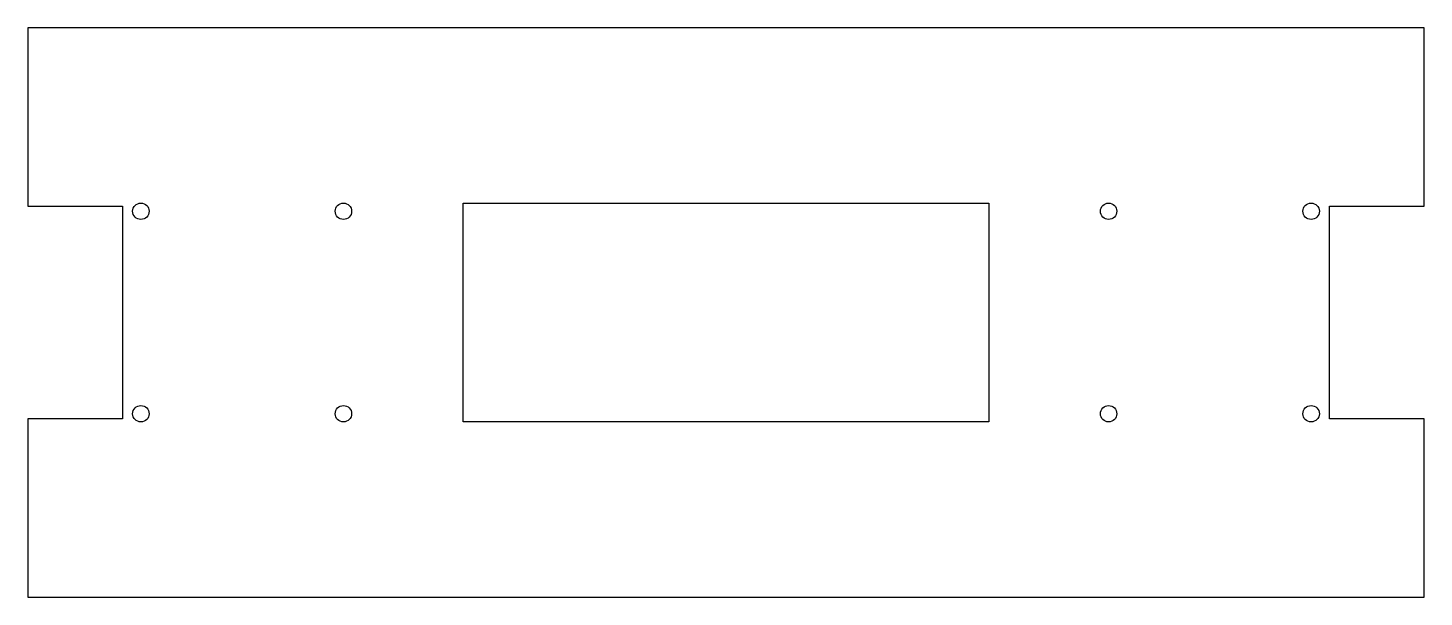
# Model space of a CAD drawing. Header units: millimetres. Extents: x -128 to 128, y -52 to 52.
import ezdxf

# ---------------------------------------------------------------- set-up
doc = ezdxf.new("R2010")
doc.units = ezdxf.units.MM

msp = doc.modelspace()

# ---------------------------------------------------------------- linework, layer by layer
for points in [[(-127.5, 51.99), (-127.5, 19.41), (-110.25, 19.41), (-110.25, -19.41), (-127.5, -19.41), (-127.5, -51.99), (127.5, -51.99), (127.5, -19.41), (110.25, -19.41), (110.25, 19.41), (127.5, 19.41), (127.5, 51.99)], [(-48, 20), (48, 20), (48, -20), (-48, -20)]]:
    msp.add_lwpolyline(points, close=True)
for centre in [(-106.87, 18.5), (-69.87, 18.5), (69.88, 18.5), (106.87, 18.5), (-106.87, -18.5), (-69.87, -18.5), (69.88, -18.5), (106.87, -18.5)]:
    msp.add_circle(centre, 1.5)

doc.saveas('drawing.dxf')
